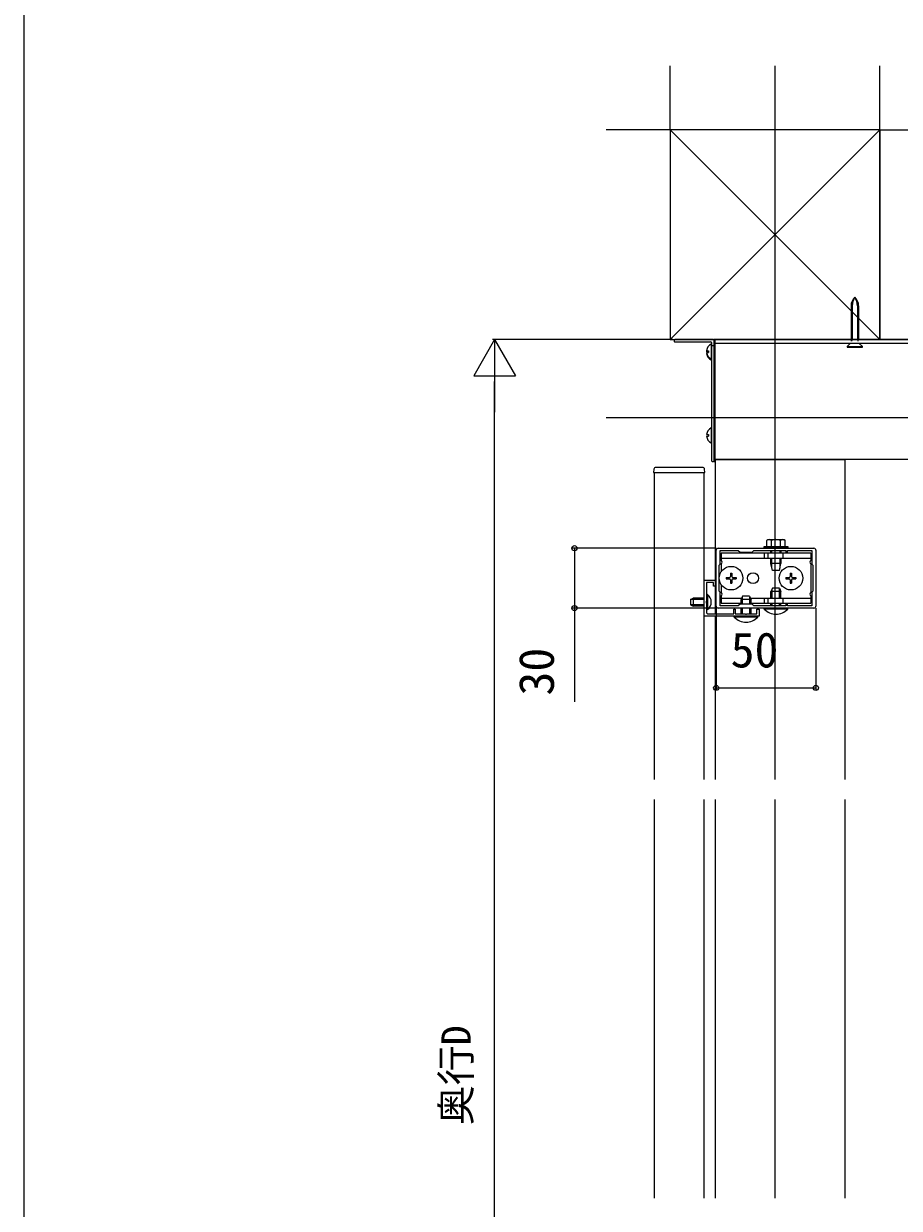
# Model space of a CAD drawing. Units: millimetres, scale not verified. Extents: x -1050 to 1050, y -1565 to 1556.
# Drawn here: x -1050 to -611, y -589 to 5 of the extents above; entities that cross this region are included whole.
import ezdxf
from ezdxf.enums import TextEntityAlignment as Align

# ---------------------------------------------------------------- set-up
doc = ezdxf.new("R2010")
doc.units = ezdxf.units.MM
doc.header["$LTSCALE"] = 8
for name, color, linetype in [('0-3_YKK_11', 7, 'Continuous'), ('0-4_YKK_12', 2, 'Continuous'), ('0-5_YKK_13', 4, 'Continuous'), ('0-6_YKK_D', 6, 'Continuous'), ('0-7_YKK_ZWAK', 7, 'Continuous'), ('0-8_YSS_K', 3, 'Continuous'), ('0-9_YSS_KE', 3, 'Continuous')]:
    doc.layers.add(name, color=color, linetype=linetype)
doc.styles.add('ＭＳ ゴシック', font='')
doc.styles.get('ＭＳ ゴシック').set_extended_font_data('MS Gothic')

msp = doc.modelspace()

# ---------------------------------------------------------------- linework, layer by layer
at = {"layer": '0-3_YKK_11'}
for p, q in [((-702.993, -287), (-702.993, -259)), ((-701.993, -258), (-653.993, -258)), ((-652.993, -259), (-652.993, -287)), ((-653.993, -288), (-701.993, -288))]:
    msp.add_line(p, q, dxfattribs=at)
msp.add_lwpolyline([(-684.093, -259.1), (-667.993, -259.1), (-667.993, -260), (-667.193, -260), (-667.193, -259.1), (-654.993, -259.1), (-654.993, -266), (-654.493, -266.5), (-654.493, -279.5), (-654.993, -280), (-654.993, -286.9), (-667.193, -286.9), (-667.193, -286), (-667.993, -286), (-667.993, -286.9), (-684.093, -286.9), (-684.993, -286), (-690.993, -286), (-691.893, -286.9), (-700.993, -286.9), (-700.993, -280), (-701.493, -279.5), (-701.493, -266.5), (-700.993, -266), (-700.993, -259.1), (-691.893, -259.1), (-690.993, -260), (-684.993, -260)], close=True, dxfattribs=at)
for points in [[(-681.5, -292), (-709, -292), (-709, -274), (-703.5, -274), (-703.5, -277), (-704.3, -277), (-704.3, -275.1), (-707.9, -275.1), (-707.9, -284.542), (-708.02, -284.725), (-708.02, -285.275), (-707.9, -285.458), (-707.9, -289.9)], [(-706.9, -290.9), (-694.2, -290.9), (-694.2, -288.5), (-693.4, -288.5), (-693.4, -290.9), (-688.458, -290.9), (-688.275, -291.02), (-687.725, -291.02), (-687.542, -290.9), (-682.6, -290.9), (-682.6, -288.5), (-681.5, -288.5), (-681.5, -292)]]:
    msp.add_lwpolyline(points, dxfattribs=at)
for centre, start, end in [((-701.993, -259), 90.00001, 179.99999), ((-653.993, -259), 0.00001, 89.99999), ((-706.9, -289.9), 180.00001, 269.99999), ((-701.993, -287), 180.00001, 269.99999), ((-653.993, -287), 270.00001, 359.99999)]:
    msp.add_arc(centre, 1, start, end, dxfattribs=at)
at = {"layer": '0-4_YKK_12'}
for p, q in [((-673.501, -16.443), (-673.501, -373.893)), ((-173.758, -153.5), (-703.501, -153.5)), ((-703.501, -213.5), (-703.501, -153.5)), ((-173.758, -155.5), (-703.501, -155.5)), ((-703.501, -213.5), (-703.501, -290.9)), ((-703.501, -213.5), (-638.501, -213.5)), ((-173.758, -213.5), (-703.501, -213.5)), ((-638.501, -213.5), (-638.501, -373.893)), ((-734, -220), (-734, -373.893)), ((-709, -373.893), (-709, -220)), ((-703.501, -292), (-703.501, -373.893)), ((-734, -383.893), (-734, -583.602)), ((-709, -583.602), (-709, -383.893)), ((-703.501, -383.893), (-703.501, -583.602)), ((-673.501, -383.893), (-673.501, -583.602)), ((-638.501, -383.893), (-638.501, -583.602))]:
    msp.add_line(p, q, dxfattribs=at)
at = {"layer": '0-5_YKK_13'}
for p, q in [((-635.401, -136.681), (-635.401, -153.262)), ((-634.826, -136.681), (-634.826, -153.262)), ((-632.176, -136.681), (-632.176, -153.262)), ((-631.601, -136.681), (-631.601, -153.262)), ((-724.001, -153.8), (-724.001, -154.4)), ((-704.301, -153.5), (-723.701, -153.5)), ((-704.001, -214.2), (-704.001, -153.8)), ((-635.401, -153.262), (-631.601, -153.262)), ((-635.215, -154.3), (-635.401, -153.262)), ((-634.826, -153.262), (-635.08, -154.3)), ((-632.176, -153.262), (-631.922, -154.3)), ((-631.787, -154.3), (-631.601, -153.262)), ((-723.701, -154.7), (-705.601, -154.7)), ((-707.779, -159.575), (-706.901, -159.575)), ((-707.779, -159.925), (-706.901, -159.925)), ((-705.301, -155), (-705.301, -214.2)), ((-705.301, -163.096), (-705.301, -155.904)), ((-705.301, -163.596), (-705.301, -156.404)), ((-705.301, -156.5), (-704.001, -156.5)), ((-704.001, -156.5), (-703.501, -156.5)), ((-635.751, -155.5), (-637.301, -157.05)), ((-637.301, -157.05), (-629.701, -157.05)), ((-631.251, -155.5), (-629.701, -157.05)), ((-629.701, -157.3), (-629.701, -157.05)), ((-707.779, -160.425), (-707.698, -160.425)), ((-705.301, -205.096), (-705.301, -197.904)), ((-707.779, -201.925), (-706.901, -201.925)), ((-734.205, -218.439), (-734.3, -220)), ((-732.907, -217.5), (-733.206, -217.5)), ((-710.093, -217.5), (-732.907, -217.5)), ((-709.794, -217.5), (-710.093, -217.5)), ((-708.7, -220), (-708.795, -218.439)), ((-705.001, -214.5), (-704.301, -214.5)), ((-734.3, -220), (-708.7, -220)), ((-677.003, -253.7), (-677.622, -254.057)), ((-677.622, -257.2), (-677.622, -254.057)), ((-677.003, -253.7), (-669.003, -253.7)), ((-675.313, -257.2), (-675.313, -254.057)), ((-670.694, -257.2), (-670.694, -254.057)), ((-669.003, -253.7), (-668.385, -254.057)), ((-668.385, -257.2), (-668.385, -254.057)), ((-655.503, -260.5), (-700.503, -260.5)), ((-700.503, -260.5), (-700.503, -264.134)), ((-678.869, -260.5), (-678.869, -263)), ((-677.622, -257.2), (-668.385, -257.2)), ((-677.137, -260.5), (-677.137, -263)), ((-675.503, -257.2), (-670.503, -257.2)), ((-675.503, -260.5), (-675.503, -259.1)), ((-675.017, -260.5), (-675.017, -259.1)), ((-670.989, -260.5), (-670.989, -259.1)), ((-670.503, -259.1), (-670.503, -260.5)), ((-669.503, -260.5), (-669.503, -263)), ((-655.503, -260.5), (-655.503, -264.134)), ((-700.503, -263), (-655.503, -263)), ((-700.503, -265.866), (-700.503, -269.873)), ((-675.503, -265.6), (-675.503, -263)), ((-670.503, -265.6), (-675.503, -265.6)), ((-674.753, -269.2), (-675.503, -265.6)), ((-675.017, -267.933), (-675.017, -263)), ((-671.253, -269.2), (-670.503, -265.6)), ((-670.989, -267.933), (-670.989, -263)), ((-670.503, -263), (-670.503, -265.6)), ((-655.503, -265.866), (-655.503, -280.134)), ((-698, -272.65), (-698, -273.35)), ((-698, -272.65), (-696.35, -272.65)), ((-695.85, -270.5), (-695.15, -270.5)), ((-695.85, -270.5), (-695.85, -272.15)), ((-695.15, -270.5), (-695.15, -272.15)), ((-694.65, -272.65), (-693, -272.65)), ((-693, -272.65), (-693, -273.35)), ((-671.253, -269.2), (-674.753, -269.2)), ((-668.004, -272.65), (-668.004, -273.35)), ((-668.004, -272.65), (-666.354, -272.65)), ((-665.854, -270.5), (-665.154, -270.5)), ((-665.854, -270.5), (-665.854, -272.15)), ((-665.154, -270.5), (-665.154, -272.15)), ((-664.654, -272.65), (-663.004, -272.65)), ((-663.004, -272.65), (-663.004, -273.35)), ((-700.503, -276.127), (-700.503, -280.134)), ((-698, -273.35), (-696.35, -273.35)), ((-695.85, -273.85), (-695.85, -275.5)), ((-695.85, -275.5), (-695.15, -275.5)), ((-695.15, -273.85), (-695.15, -275.5)), ((-694.65, -273.35), (-693, -273.35)), ((-674.703, -278), (-675.503, -279.7)), ((-674.849, -283), (-674.849, -278.31)), ((-671.303, -278), (-674.703, -278)), ((-671.303, -278), (-670.503, -279.7)), ((-671.158, -283), (-671.158, -278.31)), ((-668.004, -273.35), (-666.354, -273.35)), ((-665.854, -273.85), (-665.854, -275.5)), ((-665.854, -275.5), (-665.154, -275.5)), ((-665.154, -273.85), (-665.154, -275.5)), ((-664.654, -273.35), (-663.004, -273.35)), ((-715.9, -283.7), (-714.5, -283)), ((-715.9, -283.7), (-715.9, -286.3)), ((-709, -283.654), (-715.809, -283.654)), ((-707.391, -281.25), (-707.9, -281.25)), ((-707.9, -281.25), (-707.9, -288.75)), ((-700.503, -281.866), (-700.503, -285.5)), ((-700.503, -283), (-690.171, -283)), ((-689.7, -282), (-690.5, -283.7)), ((-690.5, -286), (-690.5, -283.7)), ((-689.846, -286), (-689.846, -282.31)), ((-686.3, -282), (-689.7, -282)), ((-686.3, -282), (-685.5, -283.7)), ((-686.154, -286), (-686.154, -282.31)), ((-685.829, -283), (-655.503, -283)), ((-678.869, -283), (-678.869, -285.5)), ((-677.137, -283), (-677.137, -285.5)), ((-675.503, -283), (-675.503, -279.7)), ((-669.503, -283), (-669.503, -285.5)), ((-655.503, -281.866), (-655.503, -285.5)), ((-715.9, -286.3), (-714.5, -287)), ((-709, -286.346), (-715.809, -286.346)), ((-709, -287), (-714.5, -287)), ((-700.503, -285.5), (-690.5, -285.5)), ((-690.5, -290.9), (-690.5, -288)), ((-689.846, -290.9), (-689.846, -288)), ((-686.154, -290.9), (-686.154, -288)), ((-685.5, -285.5), (-655.503, -285.5)), ((-685.5, -290.9), (-685.5, -288)), ((-667.103, -288), (-678.903, -288)), ((-675.503, -286.9), (-675.503, -285.5)), ((-674.849, -286.9), (-674.849, -285.5)), ((-671.158, -286.9), (-671.158, -285.5)), ((-670.503, -286.9), (-670.503, -285.5)), ((-667.103, -288.509), (-667.103, -288)), ((-682.1, -292), (-693.9, -292)), ((-682.1, -292.509), (-682.1, -292))]:
    msp.add_line(p, q, dxfattribs=at)
for points in [[(-704.001, -153.5), (-704.001, -214.5), (-703.501, -214.5), (-703.501, -153.5)], [(-667.003, -258), (-679.003, -258), (-679.003, -257.2), (-667.003, -257.2)]]:
    msp.add_lwpolyline(points, close=True, dxfattribs=at)
for points in [[(-707.779, -159.075), (-706.901, -159.075), (-706.901, -159.925)], [(-637.301, -157.05), (-637.301, -157.3), (-629.701, -157.3)], [(-707.779, -201.075), (-706.901, -201.075), (-706.901, -201.925)], [(-709, -283), (-714.5, -283), (-714.5, -287)], [(-707.391, -281.25), (-707.391, -288.75), (-707.9, -288.75)], [(-685.5, -286), (-685.5, -283.7), (-690.5, -283.7)], [(-670.503, -283), (-670.503, -279.7), (-675.503, -279.7)], [(-667.103, -288.509), (-678.903, -288.509), (-678.903, -288)], [(-682.1, -292.509), (-693.9, -292.509), (-693.9, -292)]]:
    msp.add_lwpolyline(points, dxfattribs=at)
for centre, radius in [((-695.5, -273), 5.9), ((-684.504, -273), 2.75), ((-665.504, -273), 5.9)]:
    msp.add_circle(centre, radius, dxfattribs=at)
for centre, radius, start, end in [((-629.401, -136.681), 6, 133.10467, 180), ((-626.922, -136.681), 7.904, 146.3423, 180), ((-637.601, -136.681), 6, 0, 46.89533), ((-640.08, -136.681), 7.904, 0, 33.6577), ((-723.701, -153.8), 0.3, 90, 180), ((-704.301, -153.8), 0.3, 0, 90), ((-723.701, -154.4), 0.3, 180, 270), ((-703.601, -159.5), 4.2, 117.28096, 174.19227), ((-703.601, -160), 4.2, 167.27698, 174.19227), ((-703.601, -159.5), 4.2, 185.80773, 242.71904), ((-705.601, -155), 0.3, 360, 90), ((-705.455, -155.904), 0.154, 0, 117.28096), ((-703.601, -160), 4.2, 185.80773, 242.71904), ((-705.455, -163.096), 0.154, 242.71904, 0), ((-705.455, -163.596), 0.154, 242.71904, 0), ((-703.601, -201.5), 4.2, 117.28096, 174.19227), ((-705.455, -197.904), 0.154, 0, 117.28096), ((-703.601, -201.5), 4.2, 185.80773, 242.71904), ((-705.455, -205.096), 0.154, 242.71904, 0), ((-733.206, -218.5), 1, 90, 176.5), ((-709.794, -218.5), 1, 3.5, 90), ((-705.001, -214.2), 0.3, 180, 270), ((-704.301, -214.2), 0.3, 270, 0), ((-676.467, -255.745), 2.045, 55.61575, 124.38425), ((-673.003, -261.343), 7.643, 72.41205, 107.58795), ((-669.539, -255.745), 2.045, 55.61575, 124.38425), ((-701.003, -265), 1, 300, 60), ((-655.003, -265), 1, 120, 240), ((-696.35, -272.15), 0.5, 270, 0), ((-694.65, -272.15), 0.5, 180, 270), ((-666.354, -272.15), 0.5, 270, 0), ((-664.654, -272.15), 0.5, 180, 270), ((-696.35, -273.85), 0.5, 0, 90), ((-694.65, -273.85), 0.5, 90, 180), ((-666.354, -273.85), 0.5, 0, 90), ((-664.654, -273.85), 0.5, 90, 180), ((-709.927, -285), 4.527, 304.06671, 55.93329), ((-701.003, -281), 1, 300, 60), ((-655.003, -281), 1, 120, 240), ((-673.003, -282.768), 8.232, 224.2189, 315.7811), ((-688, -286.768), 8.232, 224.2189, 315.7811)]:
    msp.add_arc(centre, radius, start, end, dxfattribs=at)
at = {"layer": '0-6_YKK_D'}
for p, q in [((-814, -153.5), (-824.5, -171.687)), ((-724.701, -153.5), (-815, -153.5)), ((-814, -153.5), (-803.5, -171.687)), ((-814, -153.5), (-814, -189.873)), ((-824.5, -171.687), (-803.5, -171.687)), ((-814, -842.5), (-814, -174.5)), ((-703.003, -258), (-775, -258)), ((-703.003, -288), (-775, -288)), ((-702.993, -288), (-702.993, -329)), ((-652.993, -288), (-652.993, -329)), ((-702.993, -328), (-652.993, -328))]:
    msp.add_line(p, q, dxfattribs=at)
msp.add_lwpolyline([(-774, -258), (-774, -288), (-774, -335.009)], dxfattribs=at)
for centre in [(-774, -258), (-774, -288), (-702.993, -328), (-652.993, -328)]:
    msp.add_circle(centre, 1.275, dxfattribs=at)
at = {"layer": '0-7_YKK_ZWAK'}
msp.add_line((-1050, 1495), (-1050, -1565), dxfattribs=at)
at = {"layer": '0-8_YSS_K'}
for p, q in [((-726.001, -48.5), (-726.001, -16.443)), ((-621.001, -48.5), (-621.001, -16.443)), ((-726.001, -48.5), (-758.058, -48.5)), ((-726.001, -48.5), (-758.058, -48.5)), ((-726.001, -48.5), (-621.001, -153.5)), ((-621.001, -48.5), (-726.001, -153.5)), ((-621.001, -48.5), (-173.758, -48.5)), ((-621.001, -48.5), (-621.001, -153.5)), ((-726.001, -153.5), (-758.058, -153.5)), ((-621.001, -153.5), (-173.758, -153.5)), ((-758.058, -192.5), (-173.758, -192.5))]:
    msp.add_line(p, q, dxfattribs=at)
at = {"layer": '0-9_YSS_KE'}
msp.add_lwpolyline([(-726.001, -48.5), (-726.001, -153.5), (-621.001, -153.5), (-621.001, -48.5)], close=True, dxfattribs=at)

# ---------------------------------------------------------------- texts
at = {"layer": '0-6_YKK_D', "style": 'ＭＳ ゴシック'}
msp.add_text('50', height=17.6, dxfattribs=at).set_placement((-695.72, -323), align=Align.BOTTOM_LEFT)
for s, height, p in [('30', 17.6, (-779, -331.782)), ('奥行D', 14.66, (-821.614, -546.966))]:
    msp.add_text(s, height=height, rotation=90, dxfattribs=at).set_placement(p, align=Align.BOTTOM_LEFT)

doc.saveas('drawing.dxf')
